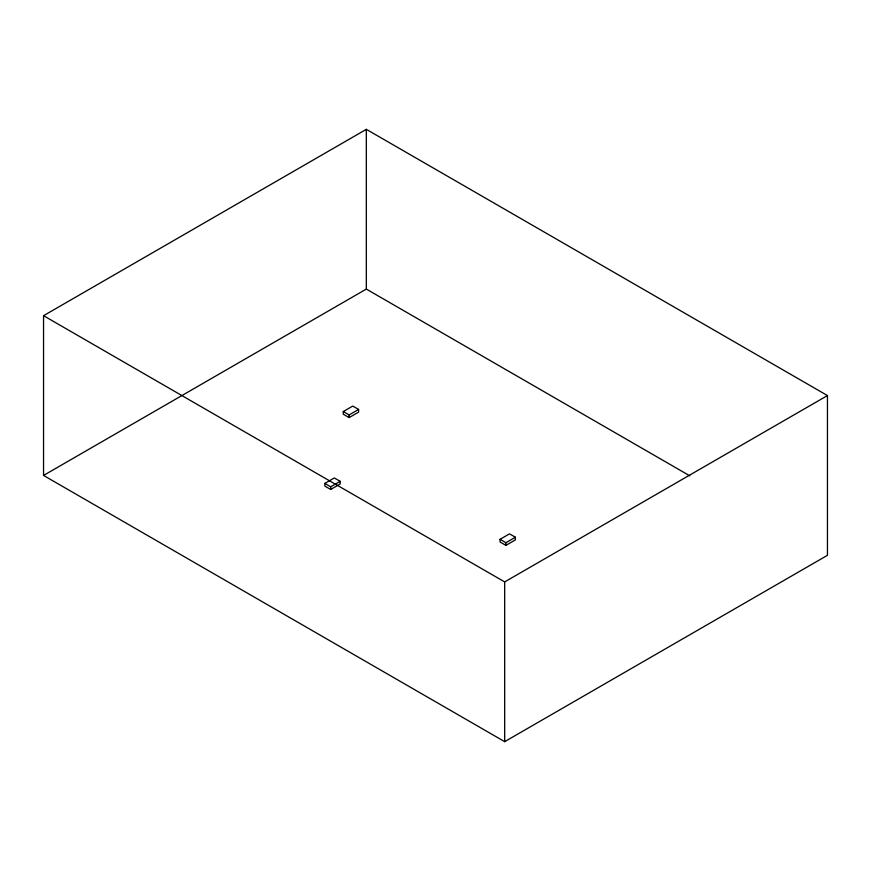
<?xml version="1.0" encoding="UTF-8"?>
<svg xmlns="http://www.w3.org/2000/svg" width="871" height="871" viewBox="0 0 871 871"><rect width="100%" height="100%" fill="white"/><g stroke="black" fill="none" stroke-linecap="round" stroke-linejoin="round"><path stroke-width="1.31" d="M43.55 315.694L366.332 129.344L827.45 395.565L827.45 555.306L504.668 741.657L43.55 475.435L43.55 315.694L504.668 581.926L827.45 395.565M43.55 475.435L366.332 289.074L689.821 475.838M343.272 411.537L352.755 406.071L358.612 409.446L358.612 412.114L349.129 417.579L343.272 414.204L343.272 411.537L349.129 414.923L358.612 409.446M324.829 483.416L334.312 477.95L340.158 481.325L340.158 483.993L330.686 489.458L324.829 486.083L324.829 483.416L330.686 486.802L340.158 481.325M500.052 539.323L509.535 533.858L515.392 537.233L515.392 539.9L505.909 545.366L500.052 541.991L500.052 539.323L505.909 542.709L515.392 537.233M505.909 542.709L505.909 545.366M504.668 581.926L504.668 741.657M366.332 129.344L366.332 289.074M349.129 414.923L349.129 417.579M330.686 486.802L330.686 489.458"/></g></svg>
